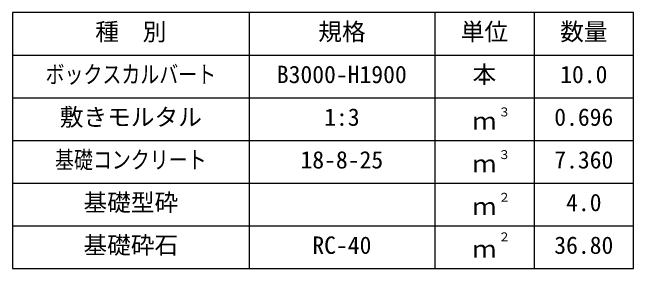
# Model space of a CAD drawing. Units: millimetres, scale not verified. Extents: x -100800 to 100800, y -35640 to 35640.
# Drawn here: x 30332 to 34267, y -14551 to -12931 of the extents above; entities that cross this region are included whole.
import ezdxf
from ezdxf.enums import TextEntityAlignment as Align

# ---------------------------------------------------------------- set-up
doc = ezdxf.new("R2010")
doc.units = ezdxf.units.MM
doc.header["$LTSCALE"] = 120
for name, color, linetype, lineweight in [('0-3_HYO', 3, 'Continuous', 25), ('0-4_HYO2', 4, 'Continuous', 25), ('0-7_TXT', 7, 'Continuous', 25)]:
    doc.layers.add(name, color=color, linetype=linetype, lineweight=lineweight)
doc.styles.add('ＭＳ ゴシック', font='')
doc.styles.get('ＭＳ ゴシック').set_extended_font_data('MS Gothic')

msp = doc.modelspace()

# ---------------------------------------------------------------- linework, layer by layer
at = {"layer": '0-3_HYO'}
for p, q in [((31831.6, -12931.4), (31831.6, -14551.4)), ((33006.6, -12931.4), (33006.6, -14551.4)), ((33636.6, -12931.4), (33636.6, -14551.4)), ((30331.6, -13201.4), (34266.6, -13201.4))]:
    msp.add_line(p, q, dxfattribs=at)
msp.add_lwpolyline([(30331.6, -14551.4), (34266.6, -14551.4), (34266.6, -12931.4), (30331.6, -12931.4)], close=True, dxfattribs=at)
at = {"layer": '0-4_HYO2'}
for p, q in [((30331.6, -13471.4), (34266.6, -13471.4)), ((30331.6, -13741.4), (34266.6, -13741.4)), ((30331.6, -14011.4), (34266.6, -14011.4)), ((30331.6, -14281.4), (34266.6, -14281.4))]:
    msp.add_line(p, q, dxfattribs=at)

# ---------------------------------------------------------------- texts
at = {"layer": '0-7_TXT', "style": 'ＭＳ ゴシック'}
for s, height, p in [('種\u3000別', 110, (30856.6, -13141.4)), ('規格', 110, (32269.1, -13141.4)), ('単位', 110, (33171.6, -13141.4)), ('数量', 110, (33801.6, -13141.4)), ('本', 110, (33246.6, -13411.4)), ('B3000-H1900', 110, (32006.6, -13411.4)), ('10.0', 110, (33801.6, -13411.4)), ('敷きモルタル', 110, (30631.6, -13681.4)), ('３', 55, (33410.5, -13605.5)), ('1:3', 110, (32306.6, -13681.4)), ('0.696', 110, (33764.1, -13681.4)), ('ｍ', 110, (33246.6, -13706.4)), ('18-8-25', 110, (32156.6, -13951.4)), ('３', 55, (33410.5, -13875.5)), ('7.360', 110, (33764.1, -13951.4)), ('ｍ', 110, (33246.6, -13976.4)), ('基礎型砕', 110, (30781.6, -14221.4)), ('２', 55, (33410.5, -14145.5)), ('4.0', 110, (33839.1, -14221.4)), ('ｍ', 110, (33246.6, -14246.4)), ('２', 55, (33410.5, -14395.5)), ('基礎砕石', 110, (30781.6, -14491.4)), ('RC-40', 110, (32231.6, -14491.4)), ('36.80', 110, (33764.1, -14491.4)), ('ｍ', 110, (33246.6, -14516.4))]:
    msp.add_text(s, height=height, dxfattribs=at).set_placement(p, align=Align.BOTTOM_LEFT)
at = {"layer": '0-7_TXT', "style": 'ＭＳ ゴシック', "width": 0.8}
for s, p in [('ボックスカルバート', (30541.6, -13411.4)), ('基礎コンクリート', (30601.6, -13951.4))]:
    msp.add_text(s, height=110, dxfattribs=at).set_placement(p, align=Align.BOTTOM_LEFT)

doc.saveas('drawing.dxf')
